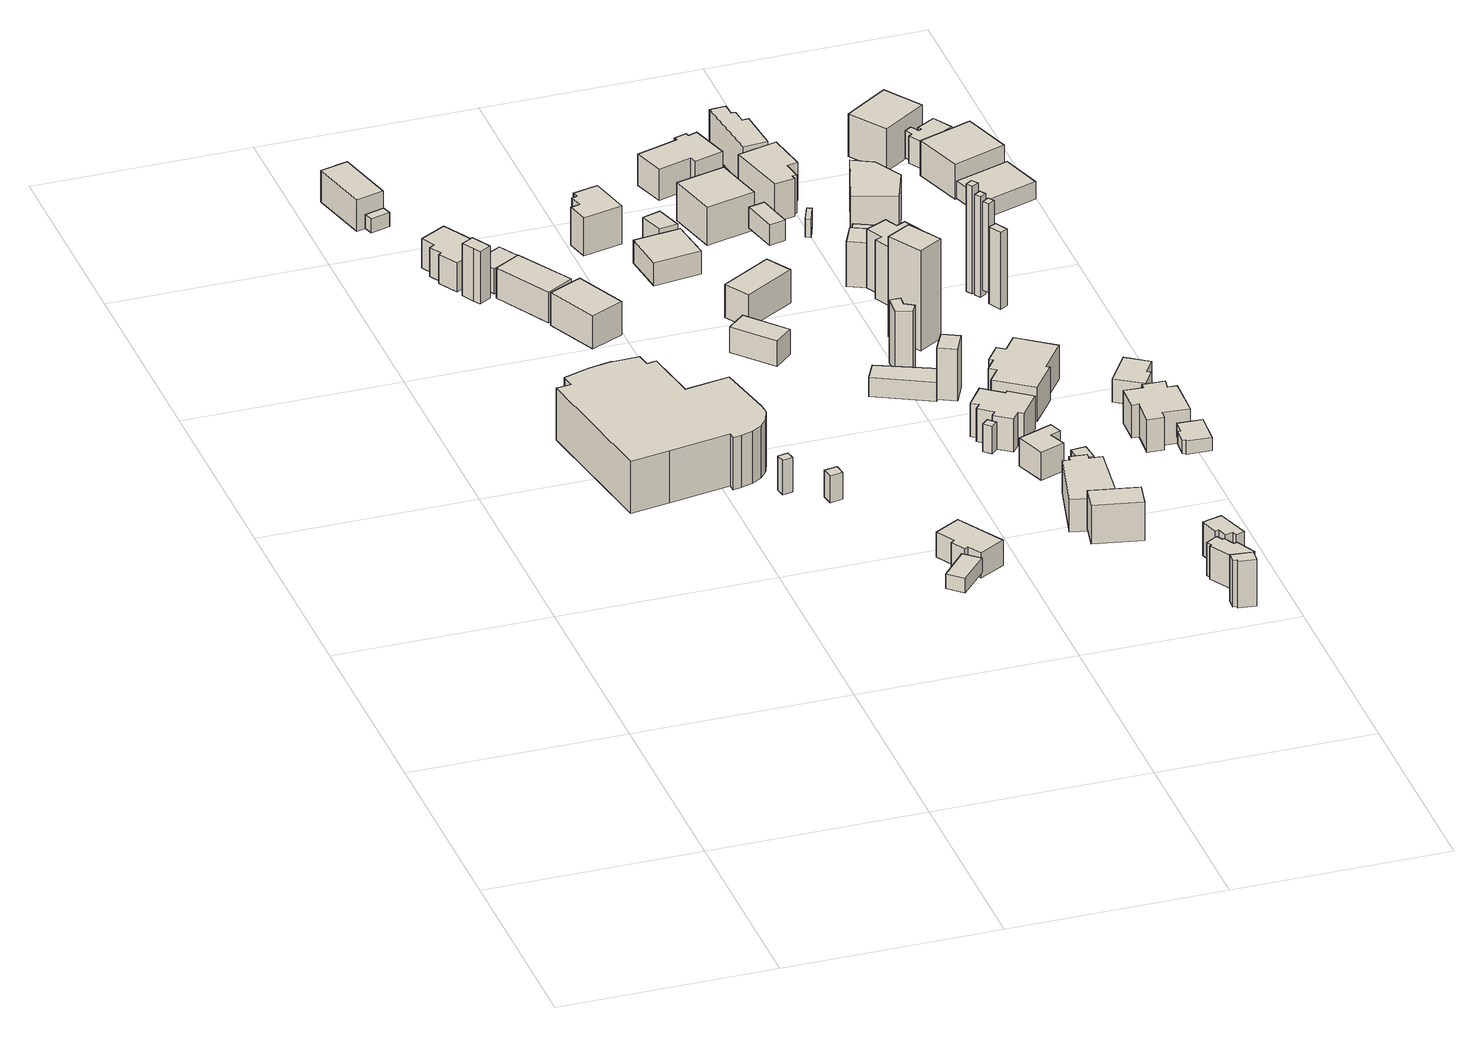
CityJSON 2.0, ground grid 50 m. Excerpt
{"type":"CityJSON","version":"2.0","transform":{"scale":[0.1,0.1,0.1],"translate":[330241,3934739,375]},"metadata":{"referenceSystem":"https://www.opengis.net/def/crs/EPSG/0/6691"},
"CityObjects":{
"building1":{"type":"Building","attributes":{"usage":"422","measuredHeight":16.7,"storeysAboveGround":1,"BuildingIDAttribute.prefecture":"14","BuildingIDAttribute.city":"14151","BuildingDetailAttribute.totalFloorArea":917.07,"BuildingDetailAttribute.buildingFootprintArea":917.07,"BuildingDetailAttribute.buildingStructureType":"610","BuildingDetailAttribute.buildingStructureOrgType":"2","BuildingDetailAttribute.orgUsage":"135","BuildingDetailAttribute.surveyYear":2015,"BuildingLandSlideRiskAttribute.description":"1","BuildingLandSlideRiskAttribute.areaType":"1"},"geometry":[{"type":"Solid","lod":"1","boundaries":[[[[0,1,2,3,4,5,6,7,8,9,10,11,12,13,14,15,16,17,18,19,20]],[[19,21,22,20]],[[18,23,21,19]],[[17,24,23,18]],[[16,25,24,17]],[[15,26,25,16]],[[14,27,26,15]],[[13,28,27,14]],[[12,29,28,13]],[[11,30,29,12]],[[10,31,30,11]],[[9,32,31,10]],[[8,33,32,9]],[[7,34,33,8]],[[6,35,34,7]],[[5,36,35,6]],[[4,37,36,5]],[[3,38,37,4]],[[2,39,38,3]],[[1,40,39,2]],[[0,41,40,1]],[[20,22,41,0]],[[21,23,24,25,26,27,28,29,30,31,32,33,34,35,36,37,38,39,40,41,22]]]]}]},
"building2":{"type":"Building","attributes":{"measuredHeight":13.5,"BuildingIDAttribute.prefecture":"14","BuildingIDAttribute.city":"14151","BuildingDetailAttribute.surveyYear":2015},"geometry":[{"type":"Solid","lod":"1","boundaries":[[[[42,43,44,45]],[[44,46,47,45]],[[43,48,46,44]],[[42,49,48,43]],[[45,47,49,42]],[[46,48,49,47]]]]}]},
"building3":{"type":"Building","attributes":{"measuredHeight":8.8,"BuildingIDAttribute.prefecture":"14","BuildingIDAttribute.city":"14151","BuildingDetailAttribute.surveyYear":2015,"BuildingLandSlideRiskAttribute.description":"1","BuildingLandSlideRiskAttribute.areaType":"1"},"geometry":[{"type":"Solid","lod":"1","boundaries":[[[[50,51,52,53]],[[52,54,55,53]],[[51,56,54,52]],[[50,57,56,51]],[[53,55,57,50]],[[54,56,57,55]]]]}]},
"building4":{"type":"Building","attributes":{"usage":"422","measuredHeight":3.8,"storeysAboveGround":1,"BuildingIDAttribute.prefecture":"14","BuildingIDAttribute.city":"14151","BuildingDetailAttribute.totalFloorArea":35.99,"BuildingDetailAttribute.buildingFootprintArea":35.99,"BuildingDetailAttribute.buildingStructureType":"601","BuildingDetailAttribute.buildingStructureOrgType":"1","BuildingDetailAttribute.orgUsage":"135","BuildingDetailAttribute.surveyYear":2015,"BuildingLandSlideRiskAttribute.description":"1","BuildingLandSlideRiskAttribute.areaType":"1"},"geometry":[{"type":"Solid","lod":"1","boundaries":[[[[58,59,60,61]],[[60,62,63,61]],[[59,64,62,60]],[[58,65,64,59]],[[61,63,65,58]],[[62,64,65,63]]]]}]},
"building5":{"type":"Building","attributes":{"usage":"422","measuredHeight":9.2,"storeysAboveGround":1,"BuildingIDAttribute.prefecture":"14","BuildingIDAttribute.city":"14151","BuildingDetailAttribute.totalFloorArea":76.92,"BuildingDetailAttribute.buildingFootprintArea":76.92,"BuildingDetailAttribute.buildingStructureType":"601","BuildingDetailAttribute.buildingStructureOrgType":"1","BuildingDetailAttribute.orgUsage":"135","BuildingDetailAttribute.surveyYear":2015,"BuildingLandSlideRiskAttribute.description":"1","BuildingLandSlideRiskAttribute.areaType":"1"},"geometry":[{"type":"Solid","lod":"1","boundaries":[[[[66,67,68,69,70,71,72,73]],[[72,74,75,73]],[[71,76,74,72]],[[70,77,76,71]],[[69,78,77,70]],[[68,79,78,69]],[[67,80,79,68]],[[66,81,80,67]],[[73,75,81,66]],[[74,76,77,78,79,80,81,75]]]]}]},
"building6":{"type":"Building","attributes":{"usage":"411","measuredHeight":8.4,"storeysAboveGround":2,"BuildingIDAttribute.prefecture":"14","BuildingIDAttribute.city":"14151","BuildingDetailAttribute.totalFloorArea":129.99,"BuildingDetailAttribute.buildingFootprintArea":65,"BuildingDetailAttribute.buildingStructureType":"601","BuildingDetailAttribute.buildingStructureOrgType":"1","BuildingDetailAttribute.orgUsage":"10","BuildingDetailAttribute.surveyYear":2015,"BuildingLandSlideRiskAttribute.description":"1","BuildingLandSlideRiskAttribute.areaType":"1"},"geometry":[{"type":"Solid","lod":"1","boundaries":[[[[82,83,84,85]],[[84,86,87,85]],[[83,88,86,84]],[[82,89,88,83]],[[85,87,89,82]],[[86,88,89,87]]]]}]},
"building7":{"type":"Building","attributes":{"usage":"411","measuredHeight":6.7,"storeysAboveGround":2,"BuildingIDAttribute.prefecture":"14","BuildingIDAttribute.city":"14151","BuildingDetailAttribute.totalFloorArea":15.07,"BuildingDetailAttribute.buildingFootprintArea":7.54,"BuildingDetailAttribute.buildingStructureType":"601","BuildingDetailAttribute.buildingStructureOrgType":"1","BuildingDetailAttribute.orgUsage":"10","BuildingDetailAttribute.surveyYear":2015,"BuildingLandSlideRiskAttribute.description":"1","BuildingLandSlideRiskAttribute.areaType":"1"},"geometry":[{"type":"Solid","lod":"1","boundaries":[[[[90,91,92,93]],[[92,94,95,93]],[[91,96,94,92]],[[90,97,96,91]],[[93,95,97,90]],[[94,96,97,95]]]]}]},
"building8":{"type":"Building","attributes":{"measuredHeight":18.2,"BuildingIDAttribute.prefecture":"14","BuildingIDAttribute.city":"14151","BuildingDetailAttribute.surveyYear":2015,"BuildingLandSlideRiskAttribute.description":"1","BuildingLandSlideRiskAttribute.areaType":"1"},"geometry":[{"type":"Solid","lod":"1","boundaries":[[[[98,99,100,101,102,103]],[[102,104,105,103]],[[101,106,104,102]],[[100,107,106,101]],[[99,108,107,100]],[[98,109,108,99]],[[103,105,109,98]],[[104,106,107,108,109,105]]]]}]},
"building9":{"type":"Building","attributes":{"usage":"411","measuredHeight":15.7,"storeysAboveGround":2,"BuildingIDAttribute.prefecture":"14","BuildingIDAttribute.city":"14151","BuildingDetailAttribute.totalFloorArea":141.66,"BuildingDetailAttribute.buildingFootprintArea":70.83,"BuildingDetailAttribute.buildingStructureType":"601","BuildingDetailAttribute.buildingStructureOrgType":"1","BuildingDetailAttribute.orgUsage":"10","BuildingDetailAttribute.surveyYear":2015,"BuildingLandSlideRiskAttribute.description":"1","BuildingLandSlideRiskAttribute.areaType":"1"},"geometry":[{"type":"Solid","lod":"1","boundaries":[[[[110,111,112,113,114,115,116,117,118]],[[117,119,120,118]],[[116,121,119,117]],[[115,122,121,116]],[[114,123,122,115]],[[113,124,123,114]],[[112,125,124,113]],[[111,126,125,112]],[[110,127,126,111]],[[118,120,127,110]],[[119,121,122,123,124,125,126,127,120]]]]}]},
"building10":{"type":"Building","attributes":{"usage":"413","measuredHeight":6.9,"storeysAboveGround":1,"BuildingIDAttribute.prefecture":"14","BuildingIDAttribute.city":"14151","BuildingDetailAttribute.totalFloorArea":31.11,"BuildingDetailAttribute.buildingFootprintArea":31.11,"BuildingDetailAttribute.buildingStructureType":"601","BuildingDetailAttribute.buildingStructureOrgType":"1","BuildingDetailAttribute.orgUsage":"30","BuildingDetailAttribute.surveyYear":2015,"BuildingLandSlideRiskAttribute.description":"1","BuildingLandSlideRiskAttribute.areaType":"1"},"geometry":[{"type":"Solid","lod":"1","boundaries":[[[[128,129,130,131]],[[130,132,133,131]],[[129,134,132,130]],[[128,135,134,129]],[[131,133,135,128]],[[132,134,135,133]]]]}]},
"building11":{"type":"Building","attributes":{"usage":"413","measuredHeight":8.2,"storeysAboveGround":2,"BuildingIDAttribute.prefecture":"14","BuildingIDAttribute.city":"14151","BuildingDetailAttribute.totalFloorArea":149.46,"BuildingDetailAttribute.buildingFootprintArea":74.73,"BuildingDetailAttribute.buildingStructureType":"601","BuildingDetailAttribute.buildingStructureOrgType":"1","BuildingDetailAttribute.orgUsage":"30","BuildingDetailAttribute.surveyYear":2015,"BuildingLandSlideRiskAttribute.description":"1","BuildingLandSlideRiskAttribute.areaType":"1"},"geometry":[{"type":"Solid","lod":"1","boundaries":[[[[136,137,138,139]],[[138,140,141,139]],[[137,142,140,138]],[[136,143,142,137]],[[139,141,143,136]],[[140,142,143,141]]]]}]},
"building12":{"type":"Building","attributes":{"usage":"431","measuredHeight":19.6,"storeysAboveGround":2,"BuildingIDAttribute.prefecture":"14","BuildingIDAttribute.city":"14151","BuildingDetailAttribute.totalFloorArea":151.08,"BuildingDetailAttribute.buildingFootprintArea":75.54,"BuildingDetailAttribute.buildingStructureType":"601","BuildingDetailAttribute.buildingStructureOrgType":"1","BuildingDetailAttribute.orgUsage":"142","BuildingDetailAttribute.surveyYear":2015,"BuildingLandSlideRiskAttribute.description":"1","BuildingLandSlideRiskAttribute.areaType":"1"},"geometry":[{"type":"Solid","lod":"1","boundaries":[[[[144,145,146,147]],[[146,148,149,147]],[[145,150,148,146]],[[144,151,150,145]],[[147,149,151,144]],[[148,150,151,149]]]]}]},
"building13":{"type":"Building","attributes":{"usage":"401","measuredHeight":7.4,"storeysAboveGround":1,"BuildingIDAttribute.prefecture":"14","BuildingIDAttribute.city":"14151","BuildingDetailAttribute.totalFloorArea":51.57,"BuildingDetailAttribute.buildingFootprintArea":51.57,"BuildingDetailAttribute.buildingStructureType":"601","BuildingDetailAttribute.buildingStructureOrgType":"1","BuildingDetailAttribute.orgUsage":"62","BuildingDetailAttribute.surveyYear":2015,"BuildingLandSlideRiskAttribute.description":"1","BuildingLandSlideRiskAttribute.areaType":"1"},"geometry":[{"type":"Solid","lod":"1","boundaries":[[[[152,153,154,155]],[[154,156,157,155]],[[153,158,156,154]],[[152,159,158,153]],[[155,157,159,152]],[[156,158,159,157]]]]}]},
"building14":{"type":"Building","attributes":{"usage":"451","measuredHeight":21.3,"storeysAboveGround":1,"BuildingIDAttribute.prefecture":"14","BuildingIDAttribute.city":"14151","BuildingDetailAttribute.totalFloorArea":12.79,"BuildingDetailAttribute.buildingFootprintArea":12.79,"BuildingDetailAttribute.buildingStructureType":"601","BuildingDetailAttribute.buildingStructureOrgType":"1","BuildingDetailAttribute.orgUsage":"200","BuildingDetailAttribute.surveyYear":2015,"BuildingLandSlideRiskAttribute.description":"1","BuildingLandSlideRiskAttribute.areaType":"1"},"geometry":[{"type":"Solid","lod":"1","boundaries":[[[[160,161,162,163,164,165]],[[164,166,167,165]],[[163,168,166,164]],[[162,169,168,163]],[[161,170,169,162]],[[160,171,170,161]],[[165,167,171,160]],[[166,168,169,170,171,167]]]]}]},
"building15":{"type":"Building","attributes":{"usage":"411","measuredHeight":14.9,"storeysAboveGround":2,"BuildingIDAttribute.prefecture":"14","BuildingIDAttribute.city":"14151","BuildingDetailAttribute.totalFloorArea":99.46,"BuildingDetailAttribute.buildingFootprintArea":49.73,"BuildingDetailAttribute.buildingStructureType":"601","BuildingDetailAttribute.buildingStructureOrgType":"1","BuildingDetailAttribute.orgUsage":"10","BuildingDetailAttribute.surveyYear":2015,"BuildingLandSlideRiskAttribute.description":"1","BuildingLandSlideRiskAttribute.areaType":"1"},"geometry":[{"type":"Solid","lod":"1","boundaries":[[[[172,173,174,175]],[[174,176,177,175]],[[173,178,176,174]],[[172,179,178,173]],[[175,177,179,172]],[[176,178,179,177]]]]}]},
"building16":{"type":"Building","attributes":{"measuredHeight":9.9,"BuildingIDAttribute.prefecture":"14","BuildingIDAttribute.city":"14151","BuildingDetailAttribute.surveyYear":2015,"BuildingLandSlideRiskAttribute.description":"1","BuildingLandSlideRiskAttribute.areaType":"2"},"geometry":[{"type":"Solid","lod":"1","boundaries":[[[[180,181,182,183,184,185,186,187]],[[186,188,189,187]],[[185,190,188,186]],[[184,191,190,185]],[[183,192,191,184]],[[182,193,192,183]],[[181,194,193,182]],[[180,195,194,181]],[[187,189,195,180]],[[188,190,191,192,193,194,195,189]]]]}]},
"building17":{"type":"Building","attributes":{"usage":"411","measuredHeight":9.9,"storeysAboveGround":1,"BuildingIDAttribute.prefecture":"14","BuildingIDAttribute.city":"14151","BuildingDetailAttribute.totalFloorArea":134.66,"BuildingDetailAttribute.buildingFootprintArea":134.66,"BuildingDetailAttribute.buildingStructureType":"601","BuildingDetailAttribute.buildingStructureOrgType":"1","BuildingDetailAttribute.orgUsage":"10","BuildingDetailAttribute.surveyYear":2015,"BuildingLandSlideRiskAttribute.description":"1","BuildingLandSlideRiskAttribute.areaType":"1"},"geometry":[{"type":"Solid","lod":"1","boundaries":[[[[196,197,198,199,200,201,202,203,204,205]],[[204,206,207,205]],[[203,208,206,204]],[[202,209,208,203]],[[201,210,209,202]],[[200,211,210,201]],[[199,212,211,200]],[[198,213,212,199]],[[197,214,213,198]],[[196,215,214,197]],[[205,207,215,196]],[[206,208,209,210,211,212,213,214,215,207]]]]}]},
"building18":{"type":"Building","attributes":{"usage":"411","measuredHeight":6.2,"storeysAboveGround":1,"BuildingIDAttribute.prefecture":"14","BuildingIDAttribute.city":"14151","BuildingDetailAttribute.totalFloorArea":94.2,"BuildingDetailAttribute.buildingFootprintArea":94.2,"BuildingDetailAttribute.buildingStructureType":"601","BuildingDetailAttribute.buildingStructureOrgType":"1","BuildingDetailAttribute.orgUsage":"10","BuildingDetailAttribute.surveyYear":2015,"BuildingLandSlideRiskAttribute.description":"1","BuildingLandSlideRiskAttribute.areaType":"1"},"geometry":[{"type":"Solid","lod":"1","boundaries":[[[[216,217,218,219]],[[218,220,221,219]],[[217,222,220,218]],[[216,223,222,217]],[[219,221,223,216]],[[220,222,223,221]]]]}]},
"building19":{"type":"Building","attributes":{"usage":"431","measuredHeight":9.5,"storeysAboveGround":1,"BuildingIDAttribute.prefecture":"14","BuildingIDAttribute.city":"14151","BuildingDetailAttribute.totalFloorArea":45.95,"BuildingDetailAttribute.buildingFootprintArea":45.95,"BuildingDetailAttribute.buildingStructureType":"610","BuildingDetailAttribute.buildingStructureOrgType":"2","BuildingDetailAttribute.orgUsage":"143","BuildingDetailAttribute.surveyYear":2015,"BuildingLandSlideRiskAttribute.description":"1","BuildingLandSlideRiskAttribute.areaType":"1"},"geometry":[{"type":"Solid","lod":"1","boundaries":[[[[224,225,226,227]],[[226,228,229,227]],[[225,230,228,226]],[[224,231,230,225]],[[227,229,231,224]],[[228,230,231,229]]]]}]},
"building20":{"type":"Building","attributes":{"measuredHeight":9.3,"BuildingIDAttribute.prefecture":"14","BuildingIDAttribute.city":"14151","BuildingDetailAttribute.surveyYear":2015,"BuildingLandSlideRiskAttribute.description":"1","BuildingLandSlideRiskAttribute.areaType":"1"},"geometry":[{"type":"Solid","lod":"1","boundaries":[[[[232,233,234,235]],[[234,236,237,235]],[[233,238,236,234]],[[232,239,238,233]],[[235,237,239,232]],[[236,238,239,237]]]]}]},
"building21":{"type":"Building","attributes":{"usage":"441","measuredHeight":14,"storeysAboveGround":1,"BuildingIDAttribute.prefecture":"14","BuildingIDAttribute.city":"14151","BuildingDetailAttribute.totalFloorArea":63.04,"BuildingDetailAttribute.buildingFootprintArea":63.04,"BuildingDetailAttribute.buildingStructureType":"610","BuildingDetailAttribute.buildingStructureOrgType":"2","BuildingDetailAttribute.orgUsage":"172","BuildingDetailAttribute.surveyYear":2015,"BuildingLandSlideRiskAttribute.description":"1","BuildingLandSlideRiskAttribute.areaType":"1"},"geometry":[{"type":"Solid","lod":"1","boundaries":[[[[240,241,242,243]],[[242,244,245,243]],[[241,246,244,242]],[[240,247,246,241]],[[243,245,247,240]],[[244,246,247,245]]]]}]},
"building22":{"type":"Building","attributes":{"usage":"411","measuredHeight":22.4,"storeysAboveGround":1,"BuildingIDAttribute.prefecture":"14","BuildingIDAttribute.city":"14151","BuildingDetailAttribute.totalFloorArea":36.78,"BuildingDetailAttribute.buildingFootprintArea":36.78,"BuildingDetailAttribute.buildingStructureType":"601","BuildingDetailAttribute.buildingStructureOrgType":"1","BuildingDetailAttribute.orgUsage":"10","BuildingDetailAttribute.surveyYear":2015,"BuildingLandSlideRiskAttribute.description":"1","BuildingLandSlideRiskAttribute.areaType":"1"},"geometry":[{"type":"Solid","lod":"1","boundaries":[[[[248,249,250,251,252,253,254,255,256,257]],[[256,258,259,257]],[[255,260,258,256]],[[254,261,260,255]],[[253,262,261,254]],[[252,263,262,253]],[[251,264,263,252]],[[250,265,264,251]],[[249,266,265,250]],[[248,267,266,249]],[[257,259,267,248]],[[258,260,261,262,263,264,265,266,267,259]]]]}]},
"building23":{"type":"Building","attributes":{"usage":"411","measuredHeight":11.5,"storeysAboveGround":1,"BuildingIDAttribute.prefecture":"14","BuildingIDAttribute.city":"14151","BuildingDetailAttribute.totalFloorArea":21.95,"BuildingDetailAttribute.buildingFootprintArea":21.95,"BuildingDetailAttribute.buildingStructureType":"601","BuildingDetailAttribute.buildingStructureOrgType":"1","BuildingDetailAttribute.orgUsage":"10","BuildingDetailAttribute.surveyYear":2015,"BuildingLandSlideRiskAttribute.description":"1","BuildingLandSlideRiskAttribute.areaType":"2"},"geometry":[{"type":"Solid","lod":"1","boundaries":[[[[268,269,270,271]],[[270,272,273,271]],[[269,274,272,270]],[[268,275,274,269]],[[271,273,275,268]],[[272,274,275,273]]]]}]},
"building24":{"type":"Building","attributes":{"usage":"411","measuredHeight":10.3,"storeysAboveGround":1,"BuildingIDAttribute.prefecture":"14","BuildingIDAttribute.city":"14151","BuildingDetailAttribute.totalFloorArea":54.45,"BuildingDetailAttribute.buildingFootprintArea":54.45,"BuildingDetailAttribute.buildingStructureType":"610","BuildingDetailAttribute.buildingStructureOrgType":"2","BuildingDetailAttribute.orgUsage":"10","BuildingDetailAttribute.surveyYear":2015,"BuildingLandSlideRiskAttribute.description":"1","BuildingLandSlideRiskAttribute.areaType":"1"},"geometry":[{"type":"Solid","lod":"1","boundaries":[[[[276,277,278,279,280,281]],[[280,282,283,281]],[[279,284,282,280]],[[278,285,284,279]],[[277,286,285,278]],[[276,287,286,277]],[[281,283,287,276]],[[282,284,285,286,287,283]]]]}]},
"building25":{"type":"Building","attributes":{"BuildingIDAttribute.prefecture":"14","BuildingIDAttribute.city":"14151","BuildingDetailAttribute.surveyYear":2015,"BuildingLandSlideRiskAttribute.description":"1","BuildingLandSlideRiskAttribute.areaType":"1"},"geometry":[{"type":"Solid","lod":"1","boundaries":[[[[288,289,290,291]],[[290,292,293,291]],[[289,294,292,290]],[[288,295,294,289]],[[291,293,295,288]],[[292,294,295,293]]]]}]},
"building26":{"type":"Building","attributes":{"usage":"421","measuredHeight":18.9,"storeysAboveGround":1,"BuildingIDAttribute.prefecture":"14","BuildingIDAttribute.city":"14151","BuildingDetailAttribute.totalFloorArea":8.63,"BuildingDetailAttribute.buildingFootprintArea":8.63,"BuildingDetailAttribute.buildingStructureType":"601","BuildingDetailAttribute.buildingStructureOrgType":"1","BuildingDetailAttribute.orgUsage":"120","BuildingDetailAttribute.surveyYear":2015,"BuildingLandSlideRiskAttribute.description":"1","BuildingLandSlideRiskAttribute.areaType":"1"},"geometry":[{"type":"Solid","lod":"1","boundaries":[[[[296,297,298,299,300,301]],[[300,302,303,301]],[[299,304,302,300]],[[298,305,304,299]],[[297,306,305,298]],[[296,307,306,297]],[[301,303,307,296]],[[302,304,305,306,307,303]]]]}]},
"building27":{"type":"Building","attributes":{"usage":"411","measuredHeight":8.7,"storeysAboveGround":1,"BuildingIDAttribute.prefecture":"14","BuildingIDAttribute.city":"14151","BuildingDetailAttribute.totalFloorArea":87.94,"BuildingDetailAttribute.buildingFootprintArea":87.94,"BuildingDetailAttribute.buildingStructureType":"610","BuildingDetailAttribute.buildingStructureOrgType":"2","BuildingDetailAttribute.orgUsage":"10","BuildingDetailAttribute.surveyYear":2015,"BuildingLandSlideRiskAttribute.description":"1","BuildingLandSlideRiskAttribute.areaType":"1"},"geometry":[{"type":"Solid","lod":"1","boundaries":[[[[308,309,310,311,312,313,314,315,316,317,318,319]],[[318,320,321,319]],[[317,322,320,318]],[[316,323,322,317]],[[315,324,323,316]],[[314,325,324,315]],[[313,326,325,314]],[[312,327,326,313]],[[311,328,327,312]],[[310,329,328,311]],[[309,330,329,310]],[[308,331,330,309]],[[319,321,331,308]],[[320,322,323,324,325,326,327,328,329,330,331,321]]]]}]},
"building28":{"type":"Building","attributes":{"usage":"411","measuredHeight":11.9,"storeysAboveGround":1,"BuildingIDAttribute.prefecture":"14","BuildingIDAttribute.city":"14151","BuildingDetailAttribute.totalFloorArea":29.05,"BuildingDetailAttribute.buildingFootprintArea":29.05,"BuildingDetailAttribute.buildingStructureType":"601","BuildingDetailAttribute.buildingStructureOrgType":"1","BuildingDetailAttribute.orgUsage":"10","BuildingDetailAttribute.surveyYear":2015,"BuildingLandSlideRiskAttribute.description":"1","BuildingLandSlideRiskAttribute.areaType":"1"},"geometry":[{"type":"Solid","lod":"1","boundaries":[[[[332,333,334,335,336,337,338,339]],[[338,340,341,339]],[[337,342,340,338]],[[336,343,342,337]],[[335,344,343,336]],[[334,345,344,335]],[[333,346,345,334]],[[332,347,346,333]],[[339,341,347,332]],[[340,342,343,344,345,346,347,341]]]]}]},
"building29":{"type":"Building","attributes":{"measuredHeight":17.9,"BuildingIDAttribute.prefecture":"14","BuildingIDAttribute.city":"14151","BuildingDetailAttribute.surveyYear":2015,"BuildingLandSlideRiskAttribute.description":"1","BuildingLandSlideRiskAttribute.areaType":"1"},"geometry":[{"type":"Solid","lod":"1","boundaries":[[[[348,349,350,351]],[[350,352,353,351]],[[349,354,352,350]],[[348,355,354,349]],[[351,353,355,348]],[[352,354,355,353]]]]}]},
"building30":{"type":"Building","attributes":{"usage":"422","measuredHeight":24.7,"storeysAboveGround":1,"BuildingIDAttribute.prefecture":"14","BuildingIDAttribute.city":"14151","BuildingDetailAttribute.totalFloorArea":48.79,"BuildingDetailAttribute.buildingFootprintArea":48.79,"BuildingDetailAttribute.buildingStructureType":"601","BuildingDetailAttribute.buildingStructureOrgType":"1","BuildingDetailAttribute.orgUsage":"138","BuildingDetailAttribute.surveyYear":2015,"BuildingLandSlideRiskAttribute.description":"1","BuildingLandSlideRiskAttribute.areaType":"1"},"geometry":[{"type":"Solid","lod":"1","boundaries":[[[[356,357,358,359]],[[358,360,361,359]],[[357,362,360,358]],[[356,363,362,357]],[[359,361,363,356]],[[360,362,363,361]]]]}]},
"building31":{"type":"Building","attributes":{"usage":"411","measuredHeight":10.6,"storeysAboveGround":2,"BuildingIDAttribute.prefecture":"14","BuildingIDAttribute.city":"14151","BuildingDetailAttribute.totalFloorArea":237.08,"BuildingDetailAttribute.buildingFootprintArea":118.54,"BuildingDetailAttribute.buildingStructureType":"601","BuildingDetailAttribute.buildingStructureOrgType":"1","BuildingDetailAttribute.orgUsage":"10","BuildingDetailAttribute.surveyYear":2015,"BuildingLandSlideRiskAttribute.description":"1","BuildingLandSlideRiskAttribute.areaType":"2"},"geometry":[{"type":"Solid","lod":"1","boundaries":[[[[364,365,366,367]],[[366,368,369,367]],[[365,370,368,366]],[[364,371,370,365]],[[367,369,371,364]],[[368,370,371,369]]]]}]},
"building32":{"type":"Building","attributes":{"usage":"411","measuredHeight":10.6,"storeysAboveGround":1,"BuildingIDAttribute.prefecture":"14","BuildingIDAttribute.city":"14151","BuildingDetailAttribute.totalFloorArea":160.96,"BuildingDetailAttribute.buildingFootprintArea":160.96,"BuildingDetailAttribute.buildingStructureType":"601","BuildingDetailAttribute.buildingStructureOrgType":"1","BuildingDetailAttribute.orgUsage":"10","BuildingDetailAttribute.surveyYear":2015,"BuildingLandSlideRiskAttribute.description":"1","BuildingLandSlideRiskAttribute.areaType":"1"},"geometry":[{"type":"Solid","lod":"1","boundaries":[[[[372,373,374,375,376,377,378,379,380,381,382,383]],[[382,384,385,383]],[[381,386,384,382]],[[380,387,386,381]],[[379,388,387,380]],[[378,389,388,379]],[[377,390,389,378]],[[376,391,390,377]],[[375,392,391,376]],[[374,393,392,375]],[[373,394,393,374]],[[372,395,394,373]],[[383,385,395,372]],[[384,386,387,388,389,390,391,392,393,394,395,385]]]]}]},
"building33":{"type":"Building","attributes":{"usage":"411","measuredHeight":9.1,"storeysAboveGround":2,"BuildingIDAttribute.prefecture":"14","BuildingIDAttribute.city":"14151","BuildingDetailAttribute.totalFloorArea":184.61,"BuildingDetailAttribute.buildingFootprintArea":92.31,"BuildingDetailAttribute.buildingStructureType":"601","BuildingDetailAttribute.buildingStructureOrgType":"1","BuildingDetailAttribute.orgUsage":"10","BuildingDetailAttribute.surveyYear":2015,"BuildingLandSlideRiskAttribute.description":"1","BuildingLandSlideRiskAttribute.areaType":"1"},"geometry":[{"type":"Solid","lod":"1","boundaries":[[[[396,397,398,399,400,401,402,403,404,405]],[[404,406,407,405]],[[403,408,406,404]],[[402,409,408,403]],[[401,410,409,402]],[[400,411,410,401]],[[399,412,411,400]],[[398,413,412,399]],[[397,414,413,398]],[[396,415,414,397]],[[405,407,415,396]],[[406,408,409,410,411,412,413,414,415,407]]]]}]},
"building34":{"type":"Building","attributes":{"usage":"411","measuredHeight":5.5,"storeysAboveGround":2,"BuildingIDAttribute.prefecture":"14","BuildingIDAttribute.city":"14151","BuildingDetailAttribute.totalFloorArea":55.16,"BuildingDetailAttribute.buildingFootprintArea":27.58,"BuildingDetailAttribute.buildingStructureType":"601","BuildingDetailAttribute.buildingStructureOrgType":"1","BuildingDetailAttribute.orgUsage":"10","BuildingDetailAttribute.surveyYear":2015,"BuildingLandSlideRiskAttribute.description":"1","BuildingLandSlideRiskAttribute.areaType":"1"},"geometry":[{"type":"Solid","lod":"1","boundaries":[[[[416,417,418,419]],[[418,420,421,419]],[[417,422,420,418]],[[416,423,422,417]],[[419,421,423,416]],[[420,422,423,421]]]]}]},
"building35":{"type":"Building","attributes":{"usage":"422","measuredHeight":14.5,"storeysAboveGround":1,"BuildingIDAttribute.prefecture":"14","BuildingIDAttribute.city":"14151","BuildingDetailAttribute.totalFloorArea":70.9,"BuildingDetailAttribute.buildingFootprintArea":70.9,"BuildingDetailAttribute.buildingStructureType":"601","BuildingDetailAttribute.buildingStructureOrgType":"1","BuildingDetailAttribute.orgUsage":"138","BuildingDetailAttribute.surveyYear":2015,"BuildingLandSlideRiskAttribute.description":"1","BuildingLandSlideRiskAttribute.areaType":"1"},"geometry":[{"type":"Solid","lod":"1","boundaries":[[[[424,425,426,427,428,429,430,431]],[[430,432,433,431]],[[429,434,432,430]],[[428,435,434,429]],[[427,436,435,428]],[[426,437,436,427]],[[425,438,437,426]],[[424,439,438,425]],[[431,433,439,424]],[[432,434,435,436,437,438,439,433]]]]}]},
"building36":{"type":"Building","attributes":{"usage":"411","measuredHeight":9.3,"storeysAboveGround":1,"BuildingIDAttribute.prefecture":"14","BuildingIDAttribute.city":"14151","BuildingDetailAttribute.totalFloorArea":108.45,"BuildingDetailAttribute.buildingFootprintArea":108.45,"BuildingDetailAttribute.buildingStructureType":"601","BuildingDetailAttribute.buildingStructureOrgType":"1","BuildingDetailAttribute.orgUsage":"10","BuildingDetailAttribute.surveyYear":2015,"BuildingLandSlideRiskAttribute.description":"1","BuildingLandSlideRiskAttribute.areaType":"1"},"geometry":[{"type":"Solid","lod":"1","boundaries":[[[[440,441,442,443,444,445,446,447,448,449,450,451]],[[450,452,453,451]],[[449,454,452,450]],[[448,455,454,449]],[[447,456,455,448]],[[446,457,456,447]],[[445,458,457,446]],[[444,459,458,445]],[[443,460,459,444]],[[442,461,460,443]],[[441,462,461,442]],[[440,463,462,441]],[[451,453,463,440]],[[452,454,455,456,457,458,459,460,461,462,463,453]]]]}]},
"building37":{"type":"Building","attributes":{"measuredHeight":20.6,"BuildingIDAttribute.prefecture":"14","BuildingIDAttribute.city":"14151","BuildingDetailAttribute.surveyYear":2015,"BuildingLandSlideRiskAttribute.description":"1","BuildingLandSlideRiskAttribute.areaType":"2"},"geometry":[{"type":"Solid","lod":"1","boundaries":[[[[464,465,466,467]],[[466,468,469,467]],[[465,470,468,466]],[[464,471,470,465]],[[467,469,471,464]],[[468,470,471,469]]]]}]},
"building38":{"type":"Building","attributes":{"usage":"411","measuredHeight":3.6,"storeysAboveGround":1,"BuildingIDAttribute.prefecture":"14","BuildingIDAttribute.city":"14151","BuildingDetailAttribute.totalFloorArea":38.01,"BuildingDetailAttribute.buildingFootprintArea":38.01,"BuildingDetailAttribute.buildingStructureType":"601","BuildingDetailAttribute.buildingStructureOrgType":"1","BuildingDetailAttribute.orgUsage":"10","BuildingDetailAttribute.surveyYear":2015,"BuildingLandSlideRiskAttribute.description":"1","BuildingLandSlideRiskAttribute.areaType":"1"},"geometry":[{"type":"Solid","lod":"1","boundaries":[[[[472,473,474,475,476,477,478,479]],[[478,480,481,479]],[[477,482,480,478]],[[476,483,482,477]],[[475,484,483,476]],[[474,485,484,475]],[[473,486,485,474]],[[472,487,486,473]],[[479,481,487,472]],[[480,482,483,484,485,486,487,481]]]]}]},
"building39":{"type":"Building","attributes":{"measuredHeight":5.2,"BuildingIDAttribute.prefecture":"14","BuildingIDAttribute.city":"14151","BuildingDetailAttribute.surveyYear":2015,"BuildingLandSlideRiskAttribute.description":"1","BuildingLandSlideRiskAttribute.areaType":"2"},"geometry":[{"type":"Solid","lod":"1","boundaries":[[[[488,489,490,491]],[[490,492,493,491]],[[489,494,492,490]],[[488,495,494,489]],[[491,493,495,488]],[[492,494,495,493]]]]}]},
"building40":{"type":"Building","attributes":{"usage":"411","measuredHeight":10.1,"storeysAboveGround":1,"BuildingIDAttribute.prefecture":"14","BuildingIDAttribute.city":"14151","BuildingDetailAttribute.totalFloorArea":91.88,"BuildingDetailAttribute.buildingFootprintArea":91.88,"BuildingDetailAttribute.buildingStructureType":"601","BuildingDetailAttribute.buildingStructureOrgType":"1","BuildingDetailAttribute.orgUsage":"10","BuildingDetailAttribute.surveyYear":2015,"BuildingLandSlideRiskAttribute.description":"1","BuildingLandSlideRiskAttribute.areaType":"2"},"geometry":[{"type":"Solid","lod":"1","boundaries":[[[[496,497,498,499,500,501,502,503]],[[502,504,505,503]],[[501,506,504,502]],[[500,507,506,501]],[[499,508,507,500]],[[498,509,508,499]],[[497,510,509,498]],[[496,511,510,497]],[[503,505,511,496]],[[504,506,507,508,509,510,511,505]]]]}]},
"building41":{"type":"Building","attributes":{"measuredHeight":18.3,"BuildingIDAttribute.prefecture":"14","BuildingIDAttribute.city":"14151","BuildingDetailAttribute.surveyYear":2015,"BuildingLandSlideRiskAttribute.description":"1","BuildingLandSlideRiskAttribute.areaType":"2"},"geometry":[{"type":"Solid","lod":"1","boundaries":[[[[512,513,514,515]],[[514,516,517,515]],[[513,518,516,514]],[[512,519,518,513]],[[515,517,519,512]],[[516,518,519,517]]]]}]},
"building42":{"type":"Building","attributes":{"usage":"413","measuredHeight":11.2,"storeysAboveGround":2,"BuildingIDAttribute.prefecture":"14","BuildingIDAttribute.city":"14151","BuildingDetailAttribute.totalFloorArea":143.09,"BuildingDetailAttribute.buildingFootprintArea":71.54,"BuildingDetailAttribute.buildingStructureType":"601","BuildingDetailAttribute.buildingStructureOrgType":"1","BuildingDetailAttribute.orgUsage":"30","BuildingDetailAttribute.surveyYear":2015,"BuildingLandSlideRiskAttribute.description":"1","BuildingLandSlideRiskAttribute.areaType":"1"},"geometry":[{"type":"Solid","lod":"1","boundaries":[[[[520,521,522,523,524,525,526,527]],[[526,528,529,527]],[[525,530,528,526]],[[524,531,530,525]],[[523,532,531,524]],[[522,533,532,523]],[[521,534,533,522]],[[520,535,534,521]],[[527,529,535,520]],[[528,530,531,532,533,534,535,529]]]]}]},
"building43":{"type":"Building","attributes":{"usage":"411","measuredHeight":7.3,"storeysAboveGround":1,"BuildingIDAttribute.prefecture":"14","BuildingIDAttribute.city":"14151","BuildingDetailAttribute.totalFloorArea":25.01,"BuildingDetailAttribute.buildingFootprintArea":25.01,"BuildingDetailAttribute.buildingStructureType":"601","BuildingDetailAttribute.buildingStructureOrgType":"1","BuildingDetailAttribute.orgUsage":"10","BuildingDetailAttribute.surveyYear":2015,"BuildingLandSlideRiskAttribute.description":"1","BuildingLandSlideRiskAttribute.areaType":"1"},"geometry":[{"type":"Solid","lod":"1","boundaries":[[[[536,537,538,539,540,541]],[[540,542,543,541]],[[539,544,542,540]],[[538,545,544,539]],[[537,546,545,538]],[[536,547,546,537]],[[541,543,547,536]],[[542,544,545,546,547,543]]]]}]},
"building44":{"type":"Building","attributes":{"measuredHeight":28.5,"BuildingIDAttribute.prefecture":"14","BuildingIDAttribute.city":"14151","BuildingDetailAttribute.surveyYear":2015,"BuildingLandSlideRiskAttribute.description":"1","BuildingLandSlideRiskAttribute.areaType":"2"},"geometry":[{"type":"Solid","lod":"1","boundaries":[[[[548,549,550,551]],[[550,552,553,551]],[[549,554,552,550]],[[548,555,554,549]],[[551,553,555,548]],[[552,554,555,553]]]]}]},
"building45":{"type":"Building","attributes":{"measuredHeight":26.1,"BuildingIDAttribute.prefecture":"14","BuildingIDAttribute.city":"14151","BuildingDetailAttribute.surveyYear":2015,"BuildingLandSlideRiskAttribute.description":"1","BuildingLandSlideRiskAttribute.areaType":"2"},"geometry":[{"type":"Solid","lod":"1","boundaries":[[[[556,557,558,559]],[[558,560,561,559]],[[557,562,560,558]],[[556,563,562,557]],[[559,561,563,556]],[[560,562,563,561]]]]}]},
"building46":{"type":"Building","attributes":{"measuredHeight":22.3,"BuildingIDAttribute.prefecture":"14","BuildingIDAttribute.city":"14151","BuildingDetailAttribute.surveyYear":2015,"BuildingLandSlideRiskAttribute.description":"1","BuildingLandSlideRiskAttribute.areaType":"2"},"geometry":[{"type":"Solid","lod":"1","boundaries":[[[[564,565,566,567]],[[566,568,569,567]],[[565,570,568,566]],[[564,571,570,565]],[[567,569,571,564]],[[568,570,571,569]]]]}]},
"building47":{"type":"Building","attributes":{"measuredHeight":22.5,"BuildingIDAttribute.prefecture":"14","BuildingIDAttribute.city":"14151","BuildingDetailAttribute.surveyYear":2015,"BuildingLandSlideRiskAttribute.description":"1","BuildingLandSlideRiskAttribute.areaType":"2"},"geometry":[{"type":"Solid","lod":"1","boundaries":[[[[572,573,574,575]],[[574,576,577,575]],[[573,578,576,574]],[[572,579,578,573]],[[575,577,579,572]],[[576,578,579,577]]]]}]},
"building48":{"type":"Building","attributes":{"usage":"413","measuredHeight":11.6,"storeysAboveGround":2,"BuildingIDAttribute.prefecture":"14","BuildingIDAttribute.city":"14151","BuildingDetailAttribute.totalFloorArea":226.85,"BuildingDetailAttribute.buildingFootprintArea":113.42,"BuildingDetailAttribute.buildingStructureType":"610","BuildingDetailAttribute.buildingStructureOrgType":"2","BuildingDetailAttribute.orgUsage":"30","BuildingDetailAttribute.surveyYear":2015,"BuildingLandSlideRiskAttribute.description":"1","BuildingLandSlideRiskAttribute.areaType":"1"},"geometry":[{"type":"Solid","lod":"1","boundaries":[[[[580,581,582,583,584]],[[583,585,586,584]],[[582,587,585,583]],[[581,588,587,582]],[[580,589,588,581]],[[584,586,589,580]],[[585,587,588,589,586]]]]}]},
"building49":{"type":"Building","attributes":{"usage":"413","measuredHeight":10.9,"storeysAboveGround":2,"BuildingIDAttribute.prefecture":"14","BuildingIDAttribute.city":"14151","BuildingDetailAttribute.totalFloorArea":175,"BuildingDetailAttribute.buildingFootprintArea":87.5,"BuildingDetailAttribute.buildingStructureType":"610","BuildingDetailAttribute.buildingStructureOrgType":"2","BuildingDetailAttribute.orgUsage":"30","BuildingDetailAttribute.surveyYear":2015,"BuildingLandSlideRiskAttribute.description":"1","BuildingLandSlideRiskAttribute.areaType":"1"},"geometry":[{"type":"Solid","lod":"1","boundaries":[[[[590,591,592,593]],[[592,594,595,593]],[[591,596,594,592]],[[590,597,596,591]],[[593,595,597,590]],[[594,596,597,595]]]]}]},
"building50":{"type":"Building","attributes":{"usage":"413","measuredHeight":7.4,"storeysAboveGround":2,"BuildingIDAttribute.prefecture":"14","BuildingIDAttribute.city":"14151","BuildingDetailAttribute.totalFloorArea":64.79,"BuildingDetailAttribute.buildingFootprintArea":32.39,"BuildingDetailAttribute.buildingStructureType":"610","BuildingDetailAttribute.buildingStructureOrgType":"2","BuildingDetailAttribute.orgUsage":"30","BuildingDetailAttribute.surveyYear":2015,"BuildingLandSlideRiskAttribute.description":"1","BuildingLandSlideRiskAttribute.areaType":"1"},"geometry":[{"type":"Solid","lod":"1","boundaries":[[[[598,599,600,601,602,603,604,605,606,607]],[[606,608,609,607]],[[605,610,608,606]],[[604,611,610,605]],[[603,612,611,604]],[[602,613,612,603]],[[601,614,613,602]],[[600,615,614,601]],[[599,616,615,600]],[[598,617,616,599]],[[607,609,617,598]],[[608,610,611,612,613,614,615,616,617,609]]]]}]},
"building51":{"type":"Building","attributes":{"usage":"401","measuredHeight":9,"storeysAboveGround":2,"BuildingIDAttribute.prefecture":"14","BuildingIDAttribute.city":"14151","BuildingDetailAttribute.totalFloorArea":221.65,"BuildingDetailAttribute.buildingFootprintArea":110.83,"BuildingDetailAttribute.buildingStructureType":"610","BuildingDetailAttribute.buildingStructureOrgType":"2","BuildingDetailAttribute.orgUsage":"61","BuildingDetailAttribute.surveyYear":2015,"BuildingLandSlideRiskAttribute.description":"1","BuildingLandSlideRiskAttribute.areaType":"1"},"geometry":[{"type":"Solid","lod":"1","boundaries":[[[[618,619,620,621]],[[620,622,623,621]],[[619,624,622,620]],[[618,625,624,619]],[[621,623,625,618]],[[622,624,625,623]]]]}]},
"building52":{"type":"Building","attributes":{"usage":"401","measuredHeight":7.2,"storeysAboveGround":2,"BuildingIDAttribute.prefecture":"14","BuildingIDAttribute.city":"14151","BuildingDetailAttribute.totalFloorArea":189.15,"BuildingDetailAttribute.buildingFootprintArea":94.57,"BuildingDetailAttribute.buildingStructureType":"610","BuildingDetailAttribute.buildingStructureOrgType":"2","BuildingDetailAttribute.orgUsage":"61","BuildingDetailAttribute.surveyYear":2015,"BuildingLandSlideRiskAttribute.description":"1","BuildingLandSlideRiskAttribute.areaType":"1"},"geometry":[{"type":"Solid","lod":"1","boundaries":[[[[626,627,628,629]],[[628,630,631,629]],[[627,632,630,628]],[[626,633,632,627]],[[629,631,633,626]],[[630,632,633,631]]]]}]}
},
"vertices":[
[226,1062,425],[249,1066,425],[271,938,425],[374,956,425],[402,822,425],[404,797,425],[393,768,425],[376,746,425],[351,731,425],[323,723,425],[304,719,425],[303,736,425],[159,712,425],[69,697,425],[14,1029,425],[49,1033,425],[44,1064,425],[106,1084,425],[157,1093,425],[163,1093,425],[221,1094,425],[163,1093,554],[221,1094,554],[157,1093,554],[106,1084,554],[44,1064,554],[49,1033,554],[14,1029,554],[69,697,554],[159,712,554],[303,736,554],[304,719,554],[323,723,554],[351,731,554],[376,746,554],[393,768,554],[404,797,554],[402,822,554],[374,956,554],[271,938,554],[249,1066,554],[226,1062,554],
[364,602,481],[388,606,481],[392,586,481],[368,581,481],[392,586,566],[368,581,566],[388,606,566],[364,602,566],
[436,507,506],[466,512,506],[470,485,506],[440,480,506],[470,485,572],[440,480,572],[466,512,572],[436,507,572],
[619,138,508],[654,108,508],[594,40,508],[560,70,508],[594,40,544],[560,70,544],[654,108,544],[619,138,544],
[651,261,489],[715,151,489],[655,117,489],[636,149,489],[627,144,489],[608,177,489],[617,183,489],[592,227,489],[617,183,551],[592,227,551],[608,177,551],[627,144,551],[636,149,551],[655,117,551],[715,151,551],[651,261,551],
[35,2420,130],[1,2557,130],[65,2573,130],[99,2436,130],[65,2573,208],[99,2436,208],[1,2557,208],[35,2420,208],
[59,2395,136],[53,2417,136],[98,2430,136],[104,2408,136],[98,2430,170],[104,2408,170],[53,2417,170],[59,2395,170],
[185,2048,137],[175,2065,137],[160,2092,137],[175,2101,137],[188,2108,137],[213,2064,137],[188,2108,266],[213,2064,266],[175,2101,266],[160,2092,266],[175,2065,266],[185,2048,266],
[157,2115,133],[131,2161,133],[138,2165,133],[122,2194,133],[134,2200,133],[117,2232,133],[177,2266,133],[237,2160,133],[176,2126,133],[237,2160,205],[176,2126,205],[177,2266,205],[117,2232,205],[134,2200,205],[122,2194,205],[138,2165,205],[131,2161,205],[157,2115,205],
[295,2126,130],[230,2089,130],[204,2134,130],[269,2171,130],[204,2134,191],[269,2171,191],[230,2089,191],[295,2126,191],
[370,1994,120],[307,1956,120],[234,2086,120],[294,2121,120],[234,2086,195],[294,2121,195],[307,1956,195],[370,1994,195],
[377,1958,134],[431,1840,134],[355,1805,134],[301,1923,134],[355,1805,216],[301,1923,216],[431,1840,216],[377,1958,216],
[661,1723,143],[738,1637,143],[697,1600,143],[619,1686,143],[697,1600,206],[619,1686,206],[738,1637,206],[661,1723,206],
[1189,11,376],[1179,12,376],[1181,37,376],[1232,32,376],[1229,1,376],[1188,6,376],[1229,1,491],[1188,6,491],[1232,32,491],[1181,37,491],[1179,12,491],[1189,11,491],
[1160,541,238],[1048,563,238],[1060,624,238],[1172,601,238],[1060,624,333],[1172,601,333],[1048,563,333],[1160,541,333],
[613,2384,8],[521,2362,8],[509,2413,8],[530,2418,8],[523,2448,8],[535,2451,8],[532,2465,8],[590,2479,8],[532,2465,102],[590,2479,102],[535,2451,102],[523,2448,102],[530,2418,102],[509,2413,102],[521,2362,102],[613,2384,102],
[1063,801,224],[1080,797,224],[1081,811,224],[1121,807,224],[1120,792,224],[1150,789,224],[1131,639,224],[1119,642,224],[1118,624,224],[1027,645,224],[1118,624,304],[1027,645,304],[1119,642,304],[1131,639,304],[1150,789,304],[1120,792,304],[1121,807,304],[1081,811,304],[1080,797,304],[1063,801,304],
[590,2239,49],[699,2252,49],[712,2151,49],[602,2138,49],[712,2151,106],[602,2138,106],[699,2252,106],[590,2239,106],
[674,1881,106],[790,1950,106],[824,1893,106],[708,1824,106],[824,1893,188],[708,1824,188],[790,1950,188],[674,1881,188],
[979,1077,182],[994,1091,182],[1009,1075,182],[995,1061,182],[1009,1075,250],[995,1061,250],[994,1091,250],[979,1077,250],
[853,1437,164],[986,1378,164],[960,1327,164],[830,1391,164],[960,1327,211],[830,1391,211],[986,1378,211],[853,1437,211],
[1214,270,289],[1220,273,289],[1213,286,289],[1240,302,289],[1249,287,289],[1253,289,289],[1266,263,289],[1273,267,289],[1297,219,289],[1257,196,289],[1297,219,371],[1257,196,371],[1273,267,371],[1266,263,371],[1253,289,371],[1249,287,371],[1240,302,371],[1213,286,371],[1220,273,371],[1214,270,371],
[634,2310,44],[677,2323,44],[696,2261,44],[652,2254,44],[696,2261,112],[652,2254,112],[677,2323,112],[634,2310,112],
[1097,979,188],[1113,939,188],[1056,918,188],[1030,988,188],[1111,1018,188],[1122,988,188],[1111,1018,257],[1122,988,257],[1030,988,257],[1056,918,257],[1113,939,257],[1097,979,257],
[1104,810,263],[1100,852,263],[1134,855,263],[1138,813,263],[1134,855,293],[1138,813,293],[1100,852,293],[1104,810,293],
[913,1463,162],[916,1512,162],[941,1511,162],[939,1488,162],[961,1474,162],[950,1452,162],[961,1474,317],[950,1452,317],[939,1488,317],[941,1511,317],[916,1512,317],[913,1463,317],
[1042,1060,178],[1004,1088,178],[1013,1100,178],[981,1125,178],[991,1138,178],[975,1149,178],[1013,1201,178],[1060,1166,178],[1065,1172,178],[1115,1134,178],[1070,1074,178],[1059,1082,178],[1070,1074,260],[1059,1082,260],[1115,1134,260],[1065,1172,260],[1060,1166,260],[1013,1201,260],[975,1149,260],[991,1138,260],[981,1125,260],[1013,1100,260],[1004,1088,260],[1042,1060,260],
[1289,340,266],[1271,335,266],[1264,359,266],[1255,356,266],[1243,401,266],[1288,413,266],[1313,337,266],[1293,329,266],[1313,337,349],[1293,329,349],[1288,413,349],[1243,401,349],[1255,356,349],[1264,359,349],[1271,335,349],[1289,340,349],
[986,1377,169],[1025,1357,169],[1000,1307,169],[960,1327,169],[1000,1307,297],[960,1327,297],[1025,1357,297],[986,1377,297],
[1047,1561,167],[991,1527,167],[945,1604,167],[1001,1637,167],[945,1604,414],[1001,1637,414],[991,1527,414],[1047,1561,414],
[833,2364,73],[862,2247,73],[748,2219,73],[719,2336,73],[748,2219,167],[719,2336,167],[862,2247,167],[833,2364,167],
[1039,1202,192],[1064,1236,192],[1048,1247,192],[1069,1276,192],[1061,1282,192],[1091,1323,192],[1109,1310,192],[1138,1350,192],[1220,1289,192],[1167,1217,192],[1174,1212,192],[1121,1141,192],[1174,1212,275],[1121,1141,275],[1167,1217,275],[1220,1289,275],[1138,1350,275],[1109,1310,275],[1091,1323,275],[1061,1282,275],[1069,1276,275],[1048,1247,275],[1064,1236,275],[1039,1202,275],
[710,2427,71],[687,2500,71],[784,2530,71],[781,2538,71],[810,2547,71],[812,2538,71],[833,2545,71],[860,2454,71],[793,2434,71],[788,2451,71],[793,2434,148],[788,2451,148],[860,2454,148],[833,2545,148],[812,2538,148],[810,2547,148],[781,2538,148],[784,2530,148],[687,2500,148],[710,2427,148],
[842,2226,95],[880,2235,95],[899,2152,95],[861,2144,95],[899,2152,146],[861,2144,146],[880,2235,146],[842,2226,146],
[1081,1727,175],[994,1684,175],[963,1746,175],[980,1754,175],[960,1793,175],[1010,1817,175],[1025,1787,175],[1046,1797,175],[1025,1787,320],[1046,1797,320],[1010,1817,320],[960,1793,320],[980,1754,320],[963,1746,320],[994,1684,320],[1081,1727,320],
[1258,819,275],[1263,884,275],[1246,884,275],[1248,948,275],[1293,945,275],[1293,958,275],[1344,956,275],[1341,932,275],[1362,930,275],[1359,832,275],[1298,836,275],[1296,816,275],[1298,836,356],[1296,816,356],[1359,832,356],[1362,930,356],[1341,932,356],[1344,956,356],[1293,958,356],[1293,945,356],[1248,948,356],[1246,884,356],[1263,884,356],[1258,819,356],
[1046,1917,119],[1021,1865,119],[950,1898,119],[975,1951,119],[950,1898,230],[975,1951,230],[1021,1865,230],[1046,1917,230],
[1375,736,305],[1319,739,305],[1319,743,305],[1312,744,305],[1314,782,305],[1321,782,305],[1323,814,305],[1380,811,305],[1323,814,338],[1380,811,338],[1321,782,338],[1314,782,338],[1312,744,338],[1319,743,338],[1319,739,338],[1375,736,338],
[953,2173,108],[964,2169,108],[948,2127,108],[936,2132,108],[948,2127,153],[936,2132,153],[964,2169,153],[953,2173,153],
[862,2356,103],[954,2379,103],[971,2286,103],[946,2281,103],[953,2239,103],[943,2237,103],[944,2226,103],[897,2218,103],[944,2226,197],[897,2218,197],[943,2237,197],[953,2239,197],[946,2281,197],[971,2286,197],[954,2379,197],[862,2356,197],
[1001,2008,107],[1073,1974,107],[1046,1917,107],[975,1951,107],[1046,1917,201],[975,1951,201],[1073,1974,201],[1001,2008,201],
[860,2541,103],[897,2544,103],[899,2515,103],[909,2513,103],[912,2480,103],[927,2480,103],[936,2379,103],[880,2375,103],[936,2379,201],[880,2375,201],[927,2480,201],[912,2480,201],[909,2513,201],[899,2515,201],[897,2544,201],[860,2541,201],
[1316,1151,250],[1368,1116,250],[1345,1081,250],[1354,1075,250],[1327,1034,250],[1266,1075,250],[1327,1034,307],[1266,1075,307],[1354,1075,307],[1345,1081,307],[1368,1116,307],[1316,1151,307],
[1166,1712,182],[1176,1698,182],[1160,1688,182],[1151,1702,182],[1160,1688,448],[1151,1702,448],[1176,1698,448],[1166,1712,448],
[1178,1693,182],[1187,1679,182],[1172,1669,182],[1163,1683,182],[1172,1669,430],[1163,1683,430],[1187,1679,430],[1178,1693,430],
[1191,1675,202],[1200,1661,202],[1184,1651,202],[1175,1665,202],[1184,1651,421],[1175,1665,421],[1200,1661,421],[1191,1675,421],
[1181,1641,181],[1199,1650,181],[1215,1621,181],[1197,1611,181],[1215,1621,371],[1197,1611,371],[1199,1650,371],[1181,1641,371],
[1026,2097,107],[1070,2236,107],[1119,2211,107],[1154,2144,107],[1122,2062,107],[1154,2144,213],[1122,2062,213],[1119,2211,213],[1070,2236,213],[1026,2097,213],
[1099,2331,161],[1201,2400,161],[1258,2316,161],[1156,2247,161],[1258,2316,266],[1156,2247,266],[1201,2400,266],[1099,2331,266],
[1231,2221,165],[1209,2258,165],[1218,2264,165],[1209,2281,165],[1225,2292,165],[1236,2273,165],[1243,2277,165],[1238,2285,165],[1281,2310,165],[1307,2266,165],[1281,2310,232],[1307,2266,232],[1238,2285,232],[1243,2277,232],[1236,2273,232],[1225,2292,232],[1209,2281,232],[1218,2264,232],[1209,2258,232],[1231,2221,232],
[1217,2205,164],[1341,2247,164],[1379,2132,164],[1256,2090,164],[1379,2132,250],[1256,2090,250],[1341,2247,250],[1217,2205,250],
[1384,2128,168],[1415,2031,168],[1290,1990,168],[1258,2087,168],[1290,1990,211],[1258,2087,211],[1415,2031,211],[1384,2128,211]
]}
